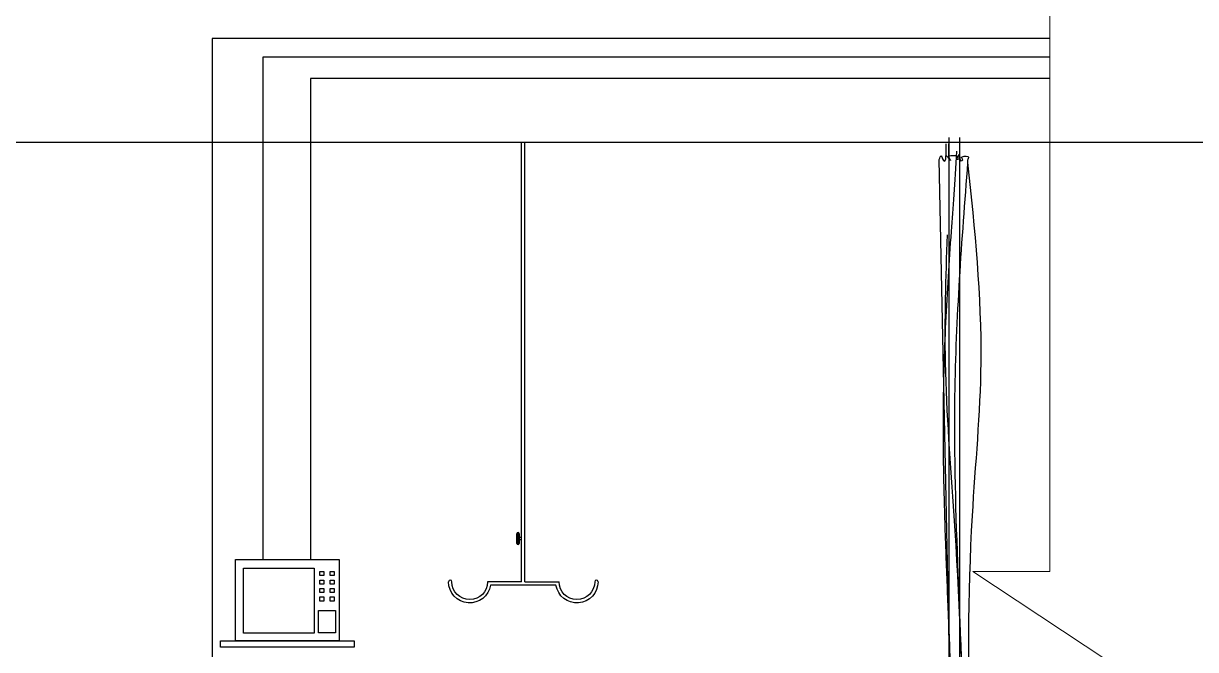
# Model space of a CAD drawing. Header units: inches. Extents: x -17070 to 527, y 504 to 2398.
# Drawn here: x -10352.75 to -10347.48, y 541.76 to 544.58 of the extents above; entities that cross this region are included whole.
import ezdxf

# ---------------------------------------------------------------- set-up
doc = ezdxf.new("R2010")
doc.units = ezdxf.units.IN
for name, color, linetype, lineweight in [('cur', 19, 'Continuous', 0), ('furniture', 42, 'Continuous', 9), ('Layer1', 2, 'Continuous', 30), ('wall', 7, 'Continuous', 30)]:
    doc.layers.add(name, color=color, linetype=linetype, lineweight=lineweight)

msp = doc.modelspace()

# ---------------------------------------------------------------- linework, layer by layer
at = {"color": 250}
for p, q in [((-10348.58869, 544.06169), (-10348.58869, 538.70465)), ((-10348.54161, 544.06169), (-10348.54161, 538.70465))]:
    msp.add_line(p, q, dxfattribs=at)
for points in [[(-10351.79484, 542.16581), (-10351.32955, 542.16581), (-10351.32955, 541.79988), (-10351.79484, 541.79988)], [(-10351.79484, 542.16581), (-10351.32955, 542.16581), (-10351.32955, 541.79988), (-10351.79484, 541.79988)], [(-10351.79484, 542.16581), (-10351.32955, 542.16581), (-10351.32955, 541.79988), (-10351.79484, 541.79988)], [(-10351.79484, 542.16581), (-10351.32955, 542.16581), (-10351.32955, 541.79988), (-10351.79484, 541.79988)], [(-10351.79484, 542.16581), (-10351.32955, 542.16581), (-10351.32955, 541.79988), (-10351.79484, 541.79988)], [(-10351.86352, 541.79988), (-10351.26179, 541.79988), (-10351.26179, 541.77088), (-10351.86352, 541.77088)], [(-10351.86352, 541.79988), (-10351.26179, 541.79988), (-10351.26179, 541.77088), (-10351.86352, 541.77088)], [(-10351.86352, 541.79988), (-10351.26179, 541.79988), (-10351.26179, 541.77088), (-10351.86352, 541.77088)], [(-10351.86352, 541.79988), (-10351.26179, 541.79988), (-10351.26179, 541.77088), (-10351.86352, 541.77088)], [(-10351.86352, 541.79988), (-10351.26179, 541.79988), (-10351.26179, 541.77088), (-10351.86352, 541.77088)]]:
    msp.add_lwpolyline(points, close=True, dxfattribs=at)
at = {"layer": 'cur', "lineweight": -2, "ltscale": 0.5}
for p, q in [((-10348.60113, 543.97979), (-10348.60113, 544.03416)), ((-10348.58869, 543.97599), (-10348.58869, 544.03416)), ((-10348.55554, 540.21526), (-10348.63202, 543.96318))]:
    msp.add_line(p, q, dxfattribs=at)
for points, knots in [([(-10348.55466, 544.00116), (-10348.56296, 543.85467), (-10348.57121, 543.74764), (-10348.58366, 543.5723), (-10348.58825, 543.50407), (-10348.60077, 543.29922), (-10348.60748, 543.16247), (-10348.61256, 542.98147), (-10348.6135, 542.93742), (-10348.61471, 542.84928), (-10348.61498, 542.80522), (-10348.61493, 542.67308), (-10348.61377, 542.58504), (-10348.60967, 542.39899), (-10348.60656, 542.301), (-10348.59967, 542.11072), (-10348.59595, 542.01843), (-10348.58849, 541.83399), (-10348.58475, 541.74185), (-10348.57901, 541.58672), (-10348.57683, 541.52369), (-10348.57336, 541.40956), (-10348.57198, 541.35846), (-10348.56993, 541.26735), (-10348.56918, 541.22735), (-10348.56799, 541.14732), (-10348.56754, 541.10729), (-10348.56658, 540.98931), (-10348.56642, 540.91133), (-10348.5312, 540.21526)], [12.8804979, 12.8804979, 12.8804979, 12.8804979, 138.8406446, 138.8406446, 219.0091044, 219.0091044, 379.3460239, 379.3460239, 430.8856938, 430.8856938, 482.4253637, 482.4253637, 585.5047036, 585.5047036, 700.4158988, 700.4158988, 808.8802573, 808.8802573, 917.3446158, 917.3446158, 991.6304513, 991.6304513, 1051.9053885, 1051.9053885, 1099.1112693, 1099.1112693, 1146.3171501, 1146.3171501, 1238.2023094, 1238.2023094, 1238.2023094, 1238.2023094]), ([(-10348.50439, 543.94971), (-10348.53156, 543.59992), (-10348.57796, 542.98458), (-10348.5492, 542.08172), (-10348.51811, 541.39334), (-10348.51456, 540.97041), (-10348.51438, 540.80759)], [19.0571695, 19.0571695, 19.0571695, 19.0571695, 509.8108073, 882.3391286, 1282.6319268, 1474.5973446, 1474.5973446, 1474.5973446, 1474.5973446])]:
    msp.add_open_spline(points, degree=3, knots=knots, dxfattribs=at)
for points in [[(-10348.63202, 543.96318), (-10348.62324, 543.97933), (-10348.60941, 543.95589), (-10348.60313, 543.96594), (-10348.60271, 543.97933), (-10348.58413, 543.96329), (-10348.58084, 543.95959), (-10348.58846, 543.9779), (-10348.58022, 543.98098), (-10348.54891, 543.97049), (-10348.54891, 543.96144), (-10348.54418, 543.98572), (-10348.53882, 543.96802), (-10348.53429, 543.95815), (-10348.52584, 543.96267), (-10348.53141, 543.97337), (-10348.52852, 543.97522), (-10348.50051, 543.97399), (-10348.50525, 543.96021), (-10348.50439, 543.94971)], [(-10348.50439, 543.94971), (-10348.44542, 543.05076), (-10348.48426, 542.362), (-10348.42954, 540.21527)], [(-10348.59705, 543.62513), (-10348.60548, 543.05076), (-10348.56659, 542.362), (-10348.502, 540.21526)]]:
    msp.add_spline(points, degree=3, dxfattribs=at)
at = {"layer": 'furniture', "linetype": 'ByBlock'}
msp.add_line((-10348.13536, 544.96608), (-10348.13536, 544.06142), dxfattribs=at)
at = {"layer": 'furniture', "color": 0}
for p, q in [((-10348.13536, 544.06142), (-10348.13536, 542.11148)), ((-10348.13536, 542.11148), (-10348.4817, 542.11148)), ((-10348.4817, 542.11148), (-10347.64548, 541.55916))]:
    msp.add_line(p, q, dxfattribs=at)
at = {"layer": 'Layer1', "color": 137}
for p, q in [((-10350.50914, 542.06552), (-10350.50922, 544.04194)), ((-10350.50914, 542.06552), (-10350.50922, 544.04194)), ((-10350.50914, 542.06552), (-10350.50922, 544.04194)), ((-10350.50914, 542.06552), (-10350.50922, 544.04194)), ((-10350.50914, 542.06552), (-10350.50922, 544.04194)), ((-10350.49414, 542.06552), (-10350.49422, 544.04194)), ((-10350.49414, 542.06552), (-10350.49422, 544.04194)), ((-10350.49414, 542.06552), (-10350.49422, 544.04194)), ((-10350.49414, 542.06552), (-10350.49422, 544.04194)), ((-10350.49414, 542.06552), (-10350.49422, 544.04194)), ((-10350.53057, 542.23801), (-10350.53057, 542.28086)), ((-10350.53057, 542.23801), (-10350.53057, 542.28086)), ((-10350.53057, 542.23801), (-10350.53057, 542.28086)), ((-10350.53057, 542.23801), (-10350.53057, 542.28086)), ((-10350.53057, 542.23801), (-10350.53057, 542.28086)), ((-10350.53057, 542.23801), (-10350.53057, 542.28086)), ((-10350.53057, 542.23801), (-10350.53057, 542.28086)), ((-10350.53057, 542.23801), (-10350.53057, 542.28086)), ((-10350.53057, 542.23801), (-10350.53057, 542.28086)), ((-10350.53057, 542.23801), (-10350.53057, 542.28086)), ((-10350.52843, 542.23801), (-10350.52843, 542.28086)), ((-10350.522, 542.28086), (-10350.52843, 542.28086)), ((-10350.52843, 542.23801), (-10350.52843, 542.28086)), ((-10350.522, 542.28086), (-10350.52843, 542.28086)), ((-10350.52843, 542.23801), (-10350.52843, 542.28086)), ((-10350.522, 542.28086), (-10350.52843, 542.28086)), ((-10350.52843, 542.23801), (-10350.52843, 542.28086)), ((-10350.522, 542.28086), (-10350.52843, 542.28086)), ((-10350.52843, 542.23801), (-10350.52843, 542.28086)), ((-10350.522, 542.28086), (-10350.52843, 542.28086)), ((-10350.522, 542.27872), (-10350.52843, 542.27872)), ((-10350.522, 542.27872), (-10350.52843, 542.27872)), ((-10350.522, 542.27872), (-10350.52843, 542.27872)), ((-10350.522, 542.27872), (-10350.52843, 542.27872)), ((-10350.522, 542.27872), (-10350.52843, 542.27872)), ((-10350.522, 542.27658), (-10350.52843, 542.27658)), ((-10350.522, 542.27658), (-10350.52843, 542.27658)), ((-10350.522, 542.27658), (-10350.52843, 542.27658)), ((-10350.522, 542.27658), (-10350.52843, 542.27658)), ((-10350.522, 542.27658), (-10350.52843, 542.27658)), ((-10350.522, 542.27444), (-10350.52843, 542.27444)), ((-10350.522, 542.27444), (-10350.52843, 542.27444)), ((-10350.522, 542.27444), (-10350.52843, 542.27444)), ((-10350.522, 542.27444), (-10350.52843, 542.27444)), ((-10350.522, 542.27444), (-10350.52843, 542.27444)), ((-10350.522, 542.27229), (-10350.52843, 542.27229)), ((-10350.522, 542.27229), (-10350.52843, 542.27229)), ((-10350.522, 542.27229), (-10350.52843, 542.27229)), ((-10350.522, 542.27229), (-10350.52843, 542.27229)), ((-10350.522, 542.27229), (-10350.52843, 542.27229)), ((-10350.522, 542.27015), (-10350.52843, 542.27015)), ((-10350.522, 542.27015), (-10350.52843, 542.27015)), ((-10350.522, 542.27015), (-10350.52843, 542.27015)), ((-10350.522, 542.27015), (-10350.52843, 542.27015)), ((-10350.522, 542.27015), (-10350.52843, 542.27015)), ((-10350.522, 542.26801), (-10350.52843, 542.26801)), ((-10350.522, 542.26801), (-10350.52843, 542.26801)), ((-10350.522, 542.26801), (-10350.52843, 542.26801)), ((-10350.522, 542.26801), (-10350.52843, 542.26801)), ((-10350.522, 542.26801), (-10350.52843, 542.26801)), ((-10350.522, 542.26587), (-10350.52843, 542.26587)), ((-10350.522, 542.26587), (-10350.52843, 542.26587)), ((-10350.522, 542.26587), (-10350.52843, 542.26587)), ((-10350.522, 542.26587), (-10350.52843, 542.26587)), ((-10350.522, 542.26587), (-10350.52843, 542.26587)), ((-10350.522, 542.26372), (-10350.52843, 542.26372)), ((-10350.522, 542.26372), (-10350.52843, 542.26372)), ((-10350.522, 542.26372), (-10350.52843, 542.26372)), ((-10350.522, 542.26372), (-10350.52843, 542.26372)), ((-10350.522, 542.26372), (-10350.52843, 542.26372)), ((-10350.522, 542.26158), (-10350.52843, 542.26158)), ((-10350.522, 542.26158), (-10350.52843, 542.26158)), ((-10350.522, 542.26158), (-10350.52843, 542.26158)), ((-10350.522, 542.26158), (-10350.52843, 542.26158)), ((-10350.522, 542.26158), (-10350.52843, 542.26158)), ((-10350.522, 542.25944), (-10350.52843, 542.25944)), ((-10350.522, 542.25944), (-10350.52843, 542.25944)), ((-10350.522, 542.25944), (-10350.52843, 542.25944)), ((-10350.522, 542.25944), (-10350.52843, 542.25944)), ((-10350.522, 542.25944), (-10350.52843, 542.25944)), ((-10350.522, 542.25944), (-10350.52843, 542.25944)), ((-10350.522, 542.25944), (-10350.52843, 542.25944)), ((-10350.522, 542.25944), (-10350.52843, 542.25944)), ((-10350.522, 542.25944), (-10350.52843, 542.25944)), ((-10350.522, 542.25944), (-10350.52843, 542.25944)), ((-10350.522, 542.25729), (-10350.52843, 542.25729)), ((-10350.522, 542.25729), (-10350.52843, 542.25729)), ((-10350.522, 542.25729), (-10350.52843, 542.25729)), ((-10350.522, 542.25729), (-10350.52843, 542.25729)), ((-10350.522, 542.25729), (-10350.52843, 542.25729)), ((-10350.522, 542.25515), (-10350.52843, 542.25515)), ((-10350.522, 542.25515), (-10350.52843, 542.25515)), ((-10350.522, 542.25515), (-10350.52843, 542.25515)), ((-10350.522, 542.25515), (-10350.52843, 542.25515)), ((-10350.522, 542.25515), (-10350.52843, 542.25515)), ((-10350.52282, 542.28301), (-10350.52761, 542.28301)), ((-10350.52282, 542.28301), (-10350.52761, 542.28301)), ((-10350.52282, 542.28301), (-10350.52761, 542.28301)), ((-10350.52282, 542.28301), (-10350.52761, 542.28301)), ((-10350.52282, 542.28301), (-10350.52761, 542.28301)), ((-10350.522, 542.23801), (-10350.522, 542.28086)), ((-10350.522, 542.23801), (-10350.522, 542.28086)), ((-10350.522, 542.23801), (-10350.522, 542.28086)), ((-10350.522, 542.23801), (-10350.522, 542.28086)), ((-10350.522, 542.23801), (-10350.522, 542.28086)), ((-10350.51986, 542.25944), (-10350.51986, 542.28086)), ((-10350.51986, 542.28086), (-10350.51986, 542.23801)), ((-10350.51986, 542.23801), (-10350.51986, 542.28086)), ((-10350.51986, 542.25944), (-10350.51986, 542.28086)), ((-10350.51986, 542.28086), (-10350.51986, 542.23801)), ((-10350.51986, 542.23801), (-10350.51986, 542.28086)), ((-10350.51986, 542.25944), (-10350.51986, 542.28086)), ((-10350.51986, 542.28086), (-10350.51986, 542.23801)), ((-10350.51986, 542.23801), (-10350.51986, 542.28086)), ((-10350.51986, 542.25944), (-10350.51986, 542.28086)), ((-10350.51986, 542.28086), (-10350.51986, 542.23801)), ((-10350.51986, 542.23801), (-10350.51986, 542.28086)), ((-10350.51986, 542.25944), (-10350.51986, 542.28086)), ((-10350.51986, 542.28086), (-10350.51986, 542.23801)), ((-10350.51986, 542.23801), (-10350.51986, 542.28086)), ((-10350.50914, 542.26479), (-10350.51986, 542.26479)), ((-10350.51986, 542.25408), (-10350.51986, 542.26479)), ((-10350.50914, 542.26479), (-10350.51986, 542.26479)), ((-10350.51986, 542.25408), (-10350.51986, 542.26479)), ((-10350.50914, 542.26479), (-10350.51986, 542.26479)), ((-10350.51986, 542.25408), (-10350.51986, 542.26479)), ((-10350.50914, 542.26479), (-10350.51986, 542.26479)), ((-10350.51986, 542.25408), (-10350.51986, 542.26479)), ((-10350.50914, 542.26479), (-10350.51986, 542.26479)), ((-10350.51986, 542.25408), (-10350.51986, 542.26479)), ((-10350.522, 542.25301), (-10350.52843, 542.25301)), ((-10350.522, 542.25301), (-10350.52843, 542.25301)), ((-10350.522, 542.25301), (-10350.52843, 542.25301)), ((-10350.522, 542.25301), (-10350.52843, 542.25301)), ((-10350.522, 542.25301), (-10350.52843, 542.25301)), ((-10350.522, 542.25087), (-10350.52843, 542.25087)), ((-10350.522, 542.25087), (-10350.52843, 542.25087)), ((-10350.522, 542.25087), (-10350.52843, 542.25087)), ((-10350.522, 542.25087), (-10350.52843, 542.25087)), ((-10350.522, 542.25087), (-10350.52843, 542.25087)), ((-10350.522, 542.24872), (-10350.52843, 542.24872)), ((-10350.522, 542.24872), (-10350.52843, 542.24872)), ((-10350.522, 542.24872), (-10350.52843, 542.24872)), ((-10350.522, 542.24872), (-10350.52843, 542.24872)), ((-10350.522, 542.24872), (-10350.52843, 542.24872)), ((-10350.522, 542.24658), (-10350.52843, 542.24658)), ((-10350.522, 542.24658), (-10350.52843, 542.24658)), ((-10350.522, 542.24658), (-10350.52843, 542.24658)), ((-10350.522, 542.24658), (-10350.52843, 542.24658)), ((-10350.522, 542.24658), (-10350.52843, 542.24658)), ((-10350.522, 542.24444), (-10350.52843, 542.24444)), ((-10350.522, 542.24444), (-10350.52843, 542.24444)), ((-10350.522, 542.24444), (-10350.52843, 542.24444)), ((-10350.522, 542.24444), (-10350.52843, 542.24444)), ((-10350.522, 542.24444), (-10350.52843, 542.24444)), ((-10350.522, 542.2423), (-10350.52843, 542.2423)), ((-10350.522, 542.2423), (-10350.52843, 542.2423)), ((-10350.522, 542.2423), (-10350.52843, 542.2423)), ((-10350.522, 542.2423), (-10350.52843, 542.2423)), ((-10350.522, 542.2423), (-10350.52843, 542.2423)), ((-10350.522, 542.24015), (-10350.52843, 542.24015)), ((-10350.522, 542.24015), (-10350.52843, 542.24015)), ((-10350.522, 542.24015), (-10350.52843, 542.24015)), ((-10350.522, 542.24015), (-10350.52843, 542.24015)), ((-10350.522, 542.24015), (-10350.52843, 542.24015)), ((-10350.522, 542.23801), (-10350.52843, 542.23801)), ((-10350.522, 542.23801), (-10350.52843, 542.23801)), ((-10350.522, 542.23801), (-10350.52843, 542.23801)), ((-10350.522, 542.23801), (-10350.52843, 542.23801)), ((-10350.522, 542.23801), (-10350.52843, 542.23801)), ((-10350.52282, 542.23587), (-10350.52761, 542.23587)), ((-10350.52282, 542.23587), (-10350.52761, 542.23587)), ((-10350.52282, 542.23587), (-10350.52761, 542.23587)), ((-10350.52282, 542.23587), (-10350.52761, 542.23587)), ((-10350.52282, 542.23587), (-10350.52761, 542.23587)), ((-10350.50914, 542.25408), (-10350.51986, 542.25408)), ((-10350.50914, 542.25408), (-10350.51986, 542.25408)), ((-10350.50914, 542.25408), (-10350.51986, 542.25408)), ((-10350.50914, 542.25408), (-10350.51986, 542.25408)), ((-10350.50914, 542.25408), (-10350.51986, 542.25408)), ((-10350.60877, 542.06552), (-10350.66234, 542.06552)), ((-10350.60877, 542.06552), (-10350.66234, 542.06552)), ((-10350.60877, 542.06552), (-10350.66234, 542.06552)), ((-10350.60877, 542.06552), (-10350.66234, 542.06552)), ((-10350.60877, 542.06552), (-10350.66234, 542.06552)), ((-10350.35474, 542.05053), (-10350.64853, 542.05052)), ((-10350.35474, 542.05053), (-10350.64853, 542.05052)), ((-10350.35474, 542.05053), (-10350.64853, 542.05052)), ((-10350.35474, 542.05053), (-10350.64853, 542.05052)), ((-10350.35474, 542.05053), (-10350.64853, 542.05052)), ((-10350.50914, 542.06552), (-10350.60877, 542.06552)), ((-10350.50914, 542.06552), (-10350.60877, 542.06552)), ((-10350.50914, 542.06552), (-10350.60877, 542.06552)), ((-10350.50914, 542.06552), (-10350.60877, 542.06552)), ((-10350.50914, 542.06552), (-10350.60877, 542.06552)), ((-10350.49414, 542.06552), (-10350.3945, 542.06553)), ((-10350.49414, 542.06552), (-10350.3945, 542.06553)), ((-10350.49414, 542.06552), (-10350.3945, 542.06553)), ((-10350.49414, 542.06552), (-10350.3945, 542.06553)), ((-10350.49414, 542.06552), (-10350.3945, 542.06553)), ((-10350.3945, 542.06553), (-10350.34093, 542.06553)), ((-10350.3945, 542.06553), (-10350.34093, 542.06553)), ((-10350.3945, 542.06553), (-10350.34093, 542.06553)), ((-10350.3945, 542.06553), (-10350.34093, 542.06553)), ((-10350.3945, 542.06553), (-10350.34093, 542.06553))]:
    msp.add_line(p, q, dxfattribs=at)
for points in [[(-10351.75913, 542.12668), (-10351.44116, 542.12668), (-10351.44116, 541.83471), (-10351.75913, 541.83471)], [(-10351.75913, 542.12668), (-10351.44116, 542.12668), (-10351.44116, 541.83471), (-10351.75913, 541.83471)], [(-10351.75913, 542.12668), (-10351.44116, 542.12668), (-10351.44116, 541.83471), (-10351.75913, 541.83471)], [(-10351.75913, 542.12668), (-10351.44116, 542.12668), (-10351.44116, 541.83471), (-10351.75913, 541.83471)], [(-10351.75913, 542.12668), (-10351.44116, 542.12668), (-10351.44116, 541.83471), (-10351.75913, 541.83471)], [(-10351.41689, 542.11142), (-10351.39794, 542.11142), (-10351.39794, 542.09315), (-10351.41689, 542.09315)], [(-10351.41689, 542.11142), (-10351.39794, 542.11142), (-10351.39794, 542.09315), (-10351.41689, 542.09315)], [(-10351.41689, 542.11142), (-10351.39794, 542.11142), (-10351.39794, 542.09315), (-10351.41689, 542.09315)], [(-10351.41689, 542.11142), (-10351.39794, 542.11142), (-10351.39794, 542.09315), (-10351.41689, 542.09315)], [(-10351.41689, 542.11142), (-10351.39794, 542.11142), (-10351.39794, 542.09315), (-10351.41689, 542.09315)], [(-10351.37008, 542.11143), (-10351.35114, 542.11143), (-10351.35114, 542.09315), (-10351.37008, 542.09315)], [(-10351.37008, 542.11143), (-10351.35114, 542.11143), (-10351.35114, 542.09315), (-10351.37008, 542.09315)], [(-10351.37008, 542.11143), (-10351.35114, 542.11143), (-10351.35114, 542.09315), (-10351.37008, 542.09315)], [(-10351.37008, 542.11143), (-10351.35114, 542.11143), (-10351.35114, 542.09315), (-10351.37008, 542.09315)], [(-10351.37008, 542.11143), (-10351.35114, 542.11143), (-10351.35114, 542.09315), (-10351.37008, 542.09315)], [(-10351.41689, 542.07302), (-10351.39794, 542.07302), (-10351.39794, 542.05475), (-10351.41688, 542.05475)], [(-10351.41689, 542.07302), (-10351.39794, 542.07302), (-10351.39794, 542.05475), (-10351.41688, 542.05475)], [(-10351.41689, 542.07302), (-10351.39794, 542.07302), (-10351.39794, 542.05475), (-10351.41688, 542.05475)], [(-10351.41689, 542.07302), (-10351.39794, 542.07302), (-10351.39794, 542.05475), (-10351.41688, 542.05475)], [(-10351.41689, 542.07302), (-10351.39794, 542.07302), (-10351.39794, 542.05475), (-10351.41688, 542.05475)], [(-10351.37008, 542.07302), (-10351.35114, 542.07302), (-10351.35114, 542.05475), (-10351.37008, 542.05475)], [(-10351.37008, 542.07302), (-10351.35114, 542.07302), (-10351.35114, 542.05475), (-10351.37008, 542.05475)], [(-10351.37008, 542.07302), (-10351.35114, 542.07302), (-10351.35114, 542.05475), (-10351.37008, 542.05475)], [(-10351.37008, 542.07302), (-10351.35114, 542.07302), (-10351.35114, 542.05475), (-10351.37008, 542.05475)], [(-10351.37008, 542.07302), (-10351.35114, 542.07302), (-10351.35114, 542.05475), (-10351.37008, 542.05475)], [(-10351.41688, 542.0354), (-10351.39794, 542.0354), (-10351.39794, 542.01713), (-10351.41688, 542.01713)], [(-10351.41688, 542.0354), (-10351.39794, 542.0354), (-10351.39794, 542.01713), (-10351.41688, 542.01713)], [(-10351.41688, 542.0354), (-10351.39794, 542.0354), (-10351.39794, 542.01713), (-10351.41688, 542.01713)], [(-10351.41688, 542.0354), (-10351.39794, 542.0354), (-10351.39794, 542.01713), (-10351.41688, 542.01713)], [(-10351.41688, 542.0354), (-10351.39794, 542.0354), (-10351.39794, 542.01713), (-10351.41688, 542.01713)], [(-10351.41688, 541.997), (-10351.39794, 541.997), (-10351.39794, 541.97873), (-10351.41688, 541.97873)], [(-10351.41688, 541.997), (-10351.39794, 541.997), (-10351.39794, 541.97873), (-10351.41688, 541.97873)], [(-10351.41688, 541.997), (-10351.39794, 541.997), (-10351.39794, 541.97873), (-10351.41688, 541.97873)], [(-10351.41688, 541.997), (-10351.39794, 541.997), (-10351.39794, 541.97873), (-10351.41688, 541.97873)], [(-10351.41688, 541.997), (-10351.39794, 541.997), (-10351.39794, 541.97873), (-10351.41688, 541.97873)], [(-10351.37008, 542.0354), (-10351.35114, 542.03541), (-10351.35113, 542.01713), (-10351.37008, 542.01713)], [(-10351.37008, 542.0354), (-10351.35114, 542.03541), (-10351.35113, 542.01713), (-10351.37008, 542.01713)], [(-10351.37008, 542.0354), (-10351.35114, 542.03541), (-10351.35113, 542.01713), (-10351.37008, 542.01713)], [(-10351.37008, 542.0354), (-10351.35114, 542.03541), (-10351.35113, 542.01713), (-10351.37008, 542.01713)], [(-10351.37008, 542.0354), (-10351.35114, 542.03541), (-10351.35113, 542.01713), (-10351.37008, 542.01713)], [(-10351.37008, 541.997), (-10351.35113, 541.997), (-10351.35113, 541.97873), (-10351.37008, 541.97873)], [(-10351.37008, 541.997), (-10351.35113, 541.997), (-10351.35113, 541.97873), (-10351.37008, 541.97873)], [(-10351.37008, 541.997), (-10351.35113, 541.997), (-10351.35113, 541.97873), (-10351.37008, 541.97873)], [(-10351.37008, 541.997), (-10351.35113, 541.997), (-10351.35113, 541.97873), (-10351.37008, 541.97873)], [(-10351.37008, 541.997), (-10351.35113, 541.997), (-10351.35113, 541.97873), (-10351.37008, 541.97873)], [(-10351.42207, 541.93625), (-10351.34557, 541.93625), (-10351.34557, 541.83651), (-10351.42207, 541.83651)], [(-10351.42207, 541.93625), (-10351.34557, 541.93625), (-10351.34557, 541.83651), (-10351.42207, 541.83651)], [(-10351.42207, 541.93625), (-10351.34557, 541.93625), (-10351.34557, 541.83651), (-10351.42207, 541.83651)], [(-10351.42207, 541.93625), (-10351.34557, 541.93625), (-10351.34557, 541.83651), (-10351.42207, 541.83651)], [(-10351.42207, 541.93625), (-10351.34557, 541.93625), (-10351.34557, 541.83651), (-10351.42207, 541.83651)]]:
    msp.add_lwpolyline(points, close=True, dxfattribs=at)
for points in [[(-10350.64853, 542.05052, -0.9237815), (-10350.83753, 542.06551)], [(-10350.64853, 542.05052, -0.9237815), (-10350.83753, 542.06551)], [(-10350.64853, 542.05052, -0.9237815), (-10350.83753, 542.06551)], [(-10350.64853, 542.05052, -0.9237815), (-10350.83753, 542.06551)], [(-10350.64853, 542.05052, -0.9237815), (-10350.83753, 542.06551)], [(-10350.66234, 542.06552, -1), (-10350.82253, 542.06551, 1)], [(-10350.66234, 542.06552, -1), (-10350.82253, 542.06551, 1)], [(-10350.66234, 542.06552, -1), (-10350.82253, 542.06551, 1)], [(-10350.66234, 542.06552, -1), (-10350.82253, 542.06551, 1)], [(-10350.66234, 542.06552, -1), (-10350.82253, 542.06551, 1)], [(-10350.16575, 542.06554, -0.9237815), (-10350.35474, 542.05053, -0.9237815)], [(-10350.16575, 542.06554, -0.9237815), (-10350.35474, 542.05053, -0.9237815)], [(-10350.16575, 542.06554, -0.9237815), (-10350.35474, 542.05053, -0.9237815)], [(-10350.16575, 542.06554, -0.9237815), (-10350.35474, 542.05053, -0.9237815)], [(-10350.16575, 542.06554, -0.9237815), (-10350.35474, 542.05053, -0.9237815)], [(-10350.18075, 542.06554, -1), (-10350.34093, 542.06553, 1)], [(-10350.18075, 542.06554, -1), (-10350.34093, 542.06553, 1)], [(-10350.18075, 542.06554, -1), (-10350.34093, 542.06553, 1)], [(-10350.18075, 542.06554, -1), (-10350.34093, 542.06553, 1)], [(-10350.18075, 542.06554, -1), (-10350.34093, 542.06553, 1)]]:
    msp.add_lwpolyline(points, format="xyb", dxfattribs=at)
for centre, radius, start, end in [((-10350.52522, 542.28086), 0.00536, 0.00239, 180.00239), ((-10350.52522, 542.28086), 0.00536, 0.00239, 180.00239), ((-10350.52522, 542.28086), 0.00536, 0.00239, 180.00239), ((-10350.52522, 542.28086), 0.00536, 0.00239, 180.00239), ((-10350.52522, 542.28086), 0.00536, 0.00239, 180.00239), ((-10350.52522, 542.28086), 0.00321, 0.00239, 180.00239), ((-10350.52522, 542.28086), 0.00321, 0.00239, 180.00239), ((-10350.52522, 542.28086), 0.00321, 0.00239, 180.00239), ((-10350.52522, 542.28086), 0.00321, 0.00239, 180.00239), ((-10350.52522, 542.28086), 0.00321, 0.00239, 180.00239), ((-10350.52521, 542.23801), 0.00536, 180.00239, 0.00239), ((-10350.52521, 542.23801), 0.00536, 180.00239, 0.00239), ((-10350.52521, 542.23801), 0.00536, 180.00239, 0.00239), ((-10350.52521, 542.23801), 0.00536, 180.00239, 0.00239), ((-10350.52521, 542.23801), 0.00536, 180.00239, 0.00239), ((-10350.52521, 542.23801), 0.00321, 180.00239, 0.00239), ((-10350.52521, 542.23801), 0.00321, 180.00239, 0.00239), ((-10350.52521, 542.23801), 0.00321, 180.00239, 0.00239), ((-10350.52521, 542.23801), 0.00321, 180.00239, 0.00239), ((-10350.52521, 542.23801), 0.00321, 180.00239, 0.00239), ((-10350.83003, 542.06551), 0.0075, 0.00239, 180.00239), ((-10350.83003, 542.06551), 0.0075, 0.00239, 180.00239), ((-10350.83003, 542.06551), 0.0075, 0.00239, 180.00239), ((-10350.83003, 542.06551), 0.0075, 0.00239, 180.00239), ((-10350.83003, 542.06551), 0.0075, 0.00239, 180.00239), ((-10350.17325, 542.06554), 0.0075, 0.00239, 180.00239), ((-10350.17325, 542.06554), 0.0075, 0.00239, 180.00239), ((-10350.17325, 542.06554), 0.0075, 0.00239, 180.00239), ((-10350.17325, 542.06554), 0.0075, 0.00239, 180.00239), ((-10350.17325, 542.06554), 0.0075, 0.00239, 180.00239)]:
    msp.add_arc(centre, radius, start, end, dxfattribs=at)
at = {"layer": 'wall', "color": 41}
for p, q in [((-10351.90086, 544.50808), (-10351.90086, 541.06916)), ((-10348.13536, 544.50808), (-10351.90086, 544.50808))]:
    msp.add_line(p, q, dxfattribs=at)
at = {"layer": 'wall', "color": 151}
for p, q in [((-10351.67244, 544.42415), (-10351.67244, 542.16581)), ((-10348.13536, 544.42415), (-10351.67244, 544.42415)), ((-10351.45776, 544.32756), (-10351.45776, 542.16581)), ((-10348.13536, 544.32756), (-10351.45776, 544.32756))]:
    msp.add_line(p, q, dxfattribs=at)
at = {"layer": 'wall', "ltscale": 0.0005}
msp.add_line((-10354.13336, 544.04194), (-10345.63864, 544.04194), dxfattribs=at)

doc.saveas('drawing.dxf')
